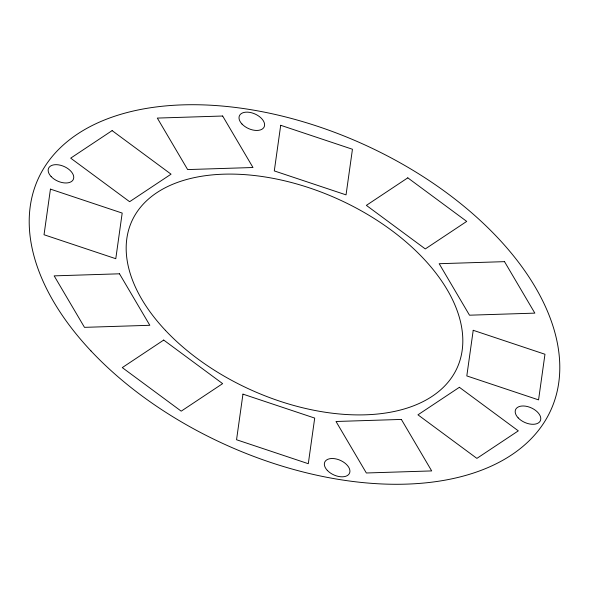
<?xml version="1.0" encoding="UTF-8"?>
<svg xmlns="http://www.w3.org/2000/svg" width="589" height="589" viewBox="0 0 589 589"><rect width="100%" height="100%" fill="white"/><g stroke="black" fill="none" stroke-linecap="round" stroke-linejoin="round"><path stroke-width="0.88" d="M50.44 189.121L44.035 234.746L115.783 258.704L122.188 213.078L50.44 189.121M242.955 394.129L236.55 439.747L308.297 463.705L314.703 418.087L242.955 394.129M280.703 125.295L274.297 170.913L346.045 194.871L352.45 149.253L280.703 125.295M473.217 330.296L466.812 375.922L538.56 399.879L544.965 354.254L473.217 330.296M112.116 130.618L70.687 158.147L129.624 201.703L171.046 174.175L112.116 130.618M163.705 340.067L122.284 367.602L181.213 411.159L222.635 383.63L163.705 340.067M407.787 177.841L366.365 205.37L425.295 248.933L466.716 221.398L407.787 177.841M459.376 387.297L417.954 414.825L476.884 458.382L518.313 430.853L459.376 387.297M222.657 116.018L157.322 118.08L187.641 169.573L252.983 167.512L222.657 116.018M119.501 273.804L54.159 275.866L84.485 327.351L149.82 325.29L119.501 273.804M504.515 261.649L439.18 263.71L469.499 315.196L534.841 313.134L504.515 261.649M401.359 419.427L336.017 421.488L366.343 472.982L431.678 470.92L401.359 419.427M90.971 350.919A281.203 165.288 24.2 0 0 543.632 423.219A281.203 165.288 24.2 0 0 248.897 109.363A281.203 165.288 24.2 0 0 90.971 350.919M165.362 330.296A178.423 104.871 24.2 0 0 452.566 376.172A178.423 104.871 24.2 0 0 265.565 177.039A178.423 104.871 24.2 0 0 165.362 330.296M327.307 470.383A13.576 7.981 24.2 0 0 349.159 473.873A13.576 7.981 24.2 0 0 334.935 458.728A13.576 7.981 24.2 0 0 327.307 470.383M518.158 417.866A13.576 7.981 24.2 0 0 540.01 421.356A13.576 7.981 24.2 0 0 525.786 406.204A13.576 7.981 24.2 0 0 518.158 417.866M241.983 124.021A13.576 7.981 24.2 0 0 263.835 127.511A13.576 7.981 24.2 0 0 249.611 112.359A13.576 7.981 24.2 0 0 241.983 124.021M51.118 176.545A13.576 7.981 24.2 0 0 72.97 180.043A13.576 7.981 24.2 0 0 58.745 164.891A13.576 7.981 24.2 0 0 51.118 176.545"/></g></svg>
